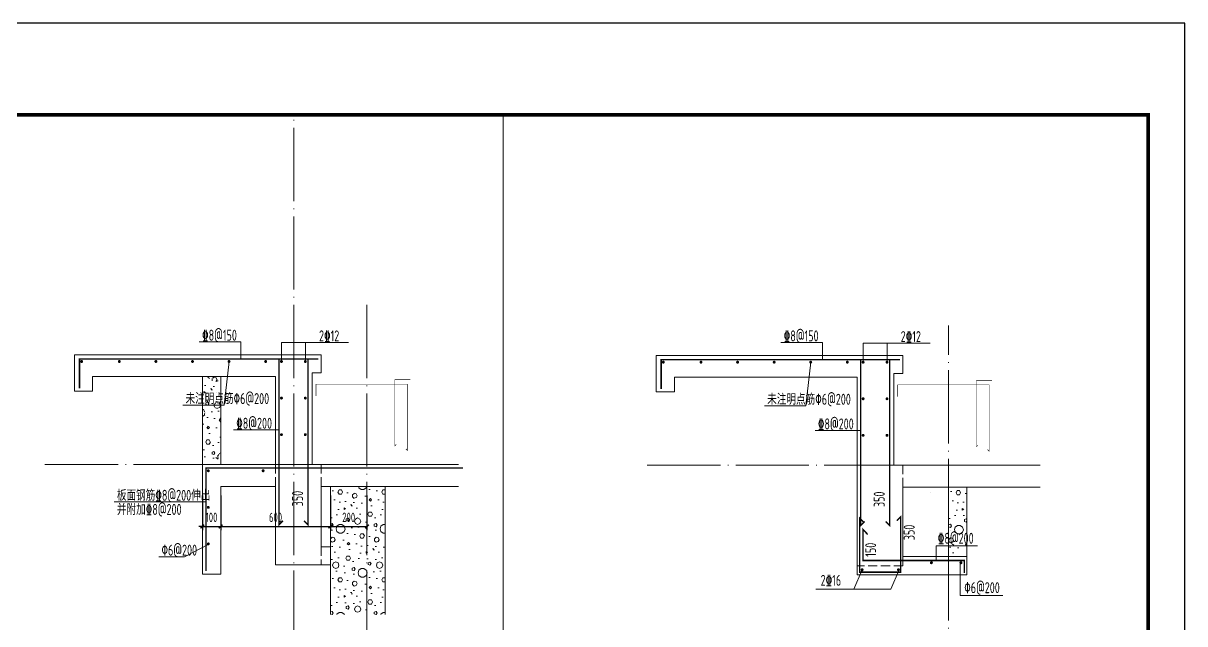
# Model space of a CAD drawing. Extents: x 5874492 to 7194610, y -939842 to -279257.
# Drawn here: x 6060890 to 6067241, y -703386 to -700102 of the extents above; entities that cross this region are included whole.
import ezdxf
from ezdxf.enums import TextEntityAlignment as Align

# ---------------------------------------------------------------- set-up
doc = ezdxf.new("R2010")
doc.units = 0
doc.header["$LTSCALE"] = 1000
doc.linetypes.add('DASH', pattern=[0.35, 0.25, -0.1])
doc.linetypes.add('DOTE', pattern=[2.42, 2, -0.2, 0.02, -0.2])
for name, color, linetype, lineweight in [('A-标注-尺寸标注', 105, 'Continuous', 15), ('A-轴线-塔楼', 1, 'DOTE', 9), ('S-墙柱-REIN', 1, 'Continuous', 20), ('S-大样-HATCH', 251, 'Continuous', 20), ('S-大样-实线', 2, 'Continuous', 20), ('S-大样-虚线', 4, 'DASH', 20), ('S-板-BEAM', 4, 'DASH', 20), ('S-轴网-轴线', 1, 'DOTE', 9), ('S-通用-TEXT', 7, 'Continuous', 20)]:
    doc.layers.add(name, color=color, linetype=linetype, lineweight=lineweight)
doc.layers.add('Y-云图图框', color=7, linetype='Continuous')
doc.styles.add('_TCH_DIM_T3', font='tssdeng.shx', dxfattribs={"width": 0.705882, "bigfont": 'hztxt.shx'})
doc.styles.add('_YT_Name', font='', dxfattribs={"width": 0.8})
doc.styles.add('_YT_Sign_Text', font='ros.shx', dxfattribs={"width": 0.8, "bigfont": 'hztxt.shx'})
doc.styles.get("Standard").update_dxf_attribs({"font": 'gbenor.shx', "bigfont": 'gbcbig.shx'})
doc.styles.add('TSSD_Rein', font='tssdeng.shx', dxfattribs={"width": 0.7, "bigfont": 'hztxt.shx'})
doc.styles.get('_YT_Name').set_extended_font_data('SimHei')
doc.dimstyles.new('_TCH_ARCH&&20', dxfattribs={"dimtxt": 51, "dimasz": 20, "dimexe": 20, "dimexo": 20, "dimgap": 24.5, "dimtad": 1, "dimdec": 0, "dimzin": 0, "dimdsep": 46, "dimtxsty": '_TCH_DIM_T3', "dimblk": 'ARCHTICK', "dimcen": 0.09, "dimclrt": 7, "dimazin": 2, "dimtfac": 1, "dimtdec": 0, "dimtix": 1, "dimtmove": 2, "dimatfit": 3, "dimfxl": 0, "dimtolj": 1, "dimtzin": 0, "dimarcsym": 0})

# ---------------------------------------------------------------- blocks, each defined once
blk = doc.blocks.new('20191016.16123052')
at = {"layer": 'S-墙柱-REIN', "const_width": 8}
blk.add_lwpolyline([(2.7, 400.9), (-18.5, 422.2), (-18.5, 127), (204.9, 127), (204.9, 429.6), (183.7, 408.4)], dxfattribs=at)
at = {"layer": 'S-墙柱-REIN', "const_width": 8, "elevation": 0}
blk.add_lwpolyline([(554.1, 122), (554.1, 190.6), (0, 190.6), (0, 360.2), (25.1, 333.1)], dxfattribs=at)
at = {"layer": 'S-墙柱-REIN', "const_width": 8}
for points in [[(-1.3, 140.1, 1), (-9.3, 140.1, 1)], [(197.3, 140.1, 1), (189.3, 140.1, 1)]]:
    blk.add_lwpolyline(points, format="xyb", close=True, dxfattribs=at)
at = {"layer": 'S-墙柱-REIN', "const_width": 8, "elevation": 0}
for points in [[(377.6, 178.4, 1), (369.6, 178.4, 1)], [(538.9, 178.2, 1), (530.9, 178.2, 1)]]:
    blk.add_lwpolyline(points, format="xyb", close=True, dxfattribs=at)
at = {"layer": 'S-板-BEAM', "ltscale": 0.2}
blk.add_lwpolyline([(217.8, 212.4), (217.8, 162.4), (-32.2, 162.4)], dxfattribs=at)
at = {"layer": 'S-通用-TEXT'}
for p, q in [((-50.2, 34.8), (-5.3, 140.1)), ((151.5, 34.8), (196.4, 140.1)), ((-259.3, 34.8), (151.5, 34.8))]:
    blk.add_line(p, q, dxfattribs=at)
at = {"layer": 'S-通用-TEXT', "elevation": 0}
for points in [[(625.9, 270.2), (398.8, 270.2), (398.8, 190.6)], [(763.7, 0), (530.9, 0), (530.9, 178.2)]]:
    blk.add_lwpolyline(points, dxfattribs=at)
at = {"layer": 'S-通用-TEXT', "style": 'TSSD_Rein', "width": 0.7}
for s, p in [('350', (282.3, 301.8)), ('150', (71.3, 211.1, 0))]:
    blk.add_text(s, height=60, rotation=90, dxfattribs=at).set_placement(p)
for s, p in [('\x848@200', (408.5, 282.2, 0)), ('2\x8416', (-232.3, 52.4)), ('\x826@200', (552.7, 12.1, 0))]:
    blk.add_text(s, height=60, dxfattribs=at).set_placement(p)
blk = doc.blocks.new('20191015.22305626')
at = {"layer": 'S-墙柱-REIN'}
for points, const_width in [([(-1221.7, 416.7), (-1221.7, 576.2), (27.3, 576.2), (27.3, -330.3), (5.8, -309.1)], 8), ([(83.3, 576.2), (-130.7, 576.2), (-130.7, -329.3), (-109.5, -308.1)], 8), ([(587.9, 463.2), (502.3, 463.2), (502.3, 101), (510.7, 109.5)], 3.2), ([(71.8, 374.9), (71.8, 438.7), (571.4, 438.7), (571.4, 76.1), (562.8, 84.6)], 3.2)]:
    blk.add_lwpolyline(points, dxfattribs=dict(at, const_width=const_width))
at = {"layer": 'S-墙柱-REIN', "ltscale": 0.2, "const_width": 8}
for points in [[(-1206.2, 562.7, 1), (-1214.2, 562.7, 1)], [(-1000.2, 562.7, 1), (-1008.2, 562.7, 1)], [(-800.2, 562.7, 1), (-808.2, 562.7, 1)], [(-600.2, 562.7, 1), (-608.2, 562.7, 1)], [(-400.2, 562.7, 1), (-408.2, 562.7, 1)], [(-200.2, 562.7, 1), (-208.2, 562.7, 1)], [(-113.7, 562.7, 1), (-121.7, 562.7, 1)], [(16.8, 562.7, 1), (8.8, 562.7, 1)], [(-113.7, 362.7, 1), (-121.7, 362.7, 1)], [(16.8, 362.7, 1), (8.8, 362.7, 1)], [(-113.7, 162.7, 1), (-121.7, 162.7, 1)], [(16.8, 162.7, 1), (8.8, 162.7, 1)]]:
    blk.add_lwpolyline(points, format="xyb", close=True, dxfattribs=at)
at = {"layer": 'S-大样-实线', "ltscale": 0.5}
for p, q in [((-1250, 480), (-1250, 600)), ((-1150, 480), (-150, 480)), ((100, 500), (50, 500))]:
    blk.add_line(p, q, dxfattribs=at)
for points in [[(100, 600), (-1250, 600), (-1250, 400), (-1150, 400), (-1150, 480)], [(50, 500), (50, 0)]]:
    blk.add_lwpolyline(points, dxfattribs=at)
at = {"layer": 'S-通用-TEXT'}
for p, q in [((-566.8, 670.7), (-339.8, 670.7)), ((-117.2, 666.8), (249.8, 666.8)), ((-657.2, 324.2), (-430.2, 324.2)), ((-130.7, 189.2), (-380.2, 189.2))]:
    blk.add_line(p, q, dxfattribs=at)
for points in [[(-339.8, 670.7), (-339.8, 576.2)], [(-430.2, 324.2), (-404.2, 562.7)]]:
    blk.add_lwpolyline(points, dxfattribs=at)
at = {"layer": 'S-通用-TEXT', "ltscale": 0.2}
for points in [[(-117.2, 666.8), (-117.7, 562.7)], [(13.3, 666.8), (13.3, 562.7)]]:
    blk.add_lwpolyline(points, dxfattribs=at)
at = {"layer": 'S-通用-TEXT', "style": 'TSSD_Rein', "width": 0.7}
for s, p in [('\x848@150', (-551.8, 676.5, 0)), ('2\x8412', (87.8, 672.7, 0)), ('未注明点筋\x826@200', (-642.2, 330, 0)), ('\x848@200', (-365.2, 195.1, 0))]:
    blk.add_text(s, height=60, dxfattribs=at).set_placement(p)
blk.add_text('350', height=60, rotation=90, dxfattribs=at).set_placement((0.3, -229.3))
blk = doc.blocks.new('ECMCTK_A1_竖_单行图名--0')
at = {"color": 4}
blk.add_lwpolyline([(0, 0), (594, 0), (594, 841), (0, 841)], close=True, dxfattribs=at)
at = {"const_width": 1}
blk.add_lwpolyline([(10, 10), (584, 10), (584, 816), (10, 816)], close=True, dxfattribs=at)
at = {"color": 80, "flags": 3}
for tag, height, p in [('YTHQINS', 3, (593.31, 817.5)), ('ECMCKEY', 3, (440.09, 590.57)), ('YTTQINS', 3.75, (595.35, 11.88)), ('YTFRAME', 3, (375.97, 4.92)), ('YTBARCODE_T1', 3, (493.74, 4.57))]:
    blk.add_attdef(tag, text='', height=height, dxfattribs=at).set_placement(p, align=Align.MIDDLE_CENTER)
for tag, height, style, width, p in [('证书编号', 4, '_YT_Sign_Text', 0.8, (461.87, 43.81)), ('审查批准号', 4, '_YT_Sign_Text', 0.8, (514.06, 43.81)), ('工程号', 4, '_YT_Sign_Text', 0.5, (557.08, 44.12)), ('设计单位', 6, '_YT_Name', 0.8, (376.75, 38.6)), ('建设单位', 4, '_YT_Sign_Text', 0.8, (487.96, 36.11)), ('阶段', 4, '_YT_Sign_Text', 0.8, (557.08, 35.81)), ('项目号', 4, '_YT_Sign_Text', 0.5, (575.08, 33.72)), ('项目名称', 4, '_YT_Sign_Text', 0.8, (487.96, 28.11)), ('专业', 4, '_YT_Sign_Text', 0.8, (557.08, 27.31)), ('图纸编号', 4, '_YT_Sign_Text', 0.5, (556.93, 19.36)), ('图纸名称', 4.5, '_YT_Name', 0.8, (488.39, 15.06)), ('出图比例', 4.2, '_YT_Sign_Text', 0.8, (434.82, 11.78)), ('日期', 4, '_YT_Sign_Text', 0.5, (556.88, 12.13)), ('版本号', 4, '_YT_Sign_Text', 0.8, (575.08, 13))]:
    blk.add_attdef(tag, text='', height=height, dxfattribs=dict(style=style, width=width)).set_placement(p, align=Align.CENTER)
at = {"style": '_YT_Sign_Text', "width": 0.8, "flags": 3}
for tag, p, height in [('[审定人]', (343.95, 27.81), 4.1), ('{审定人}', (358.87, 26.45), 6.24), ('[校对人]', (395.23, 27.82), 4.1), ('{校对人}', (411.35, 26.53), 6.24), ('[审核人]', (344.01, 19.76), 4.1), ('{审核人}', (359.98, 18.44), 6.24), ('[设计人]', (395.47, 20.21), 4.1), ('{设计人}', (411.48, 18.54), 6.24), ('[项目负责人]', (343.78, 12.01), 4.1), ('{项目负责人}', (361.28, 10.72), 6.24), ('[专业负责人]', (395.74, 11.77), 4.1), ('{专业负责人}', (411.58, 10.36), 6.24)]:
    blk.add_attdef(tag, p, '', height=height, dxfattribs=at)
at = {"color": 80, "flags": 3}
for tag, p in [('YTBZSIT', (10, 10)), ('EXT_TK_LEFT', (10, 10)), ('YTQRCODE', (304.56, 12.07))]:
    blk.add_attdef(tag, p, '', height=3, dxfattribs=at)
blk = doc.blocks.new('_ArchTick')
at = {"color": 0, "linetype": 'ByBlock', "const_width": 0.4}
blk.add_lwpolyline([(-0.5, -0.5), (0.5, 0.5)], dxfattribs=at)
blk = doc.blocks.new('*D1817')
at = {"layer": 'A-标注-尺寸标注', "color": 0, "lineweight": -2, "transparency": 16777216}
for p, q in [((6062569.3, -702684.7), (6062569.3, -702874.2)), ((6062769.3, -702684.7), (6062769.3, -702874.2)), ((6062569.3, -702854.2), (6062769.3, -702854.2))]:
    blk.add_line(p, q, dxfattribs=at)
at = {"layer": 'Defpoints', "color": 0, "transparency": 16777216}
for p in [(6062569.3, -702664.7), (6062769.3, -702664.7), (6062769.3, -702854.2)]:
    blk.add_point(p, dxfattribs=at)
at = {"layer": 'A-标注-尺寸标注', "color": 0, "lineweight": -2, "transparency": 16777216, "xscale": 20, "yscale": 20, "zscale": 20, "rotation": 180}
blk.add_blockref('_ArchTick', (6062569.3, -702854.2), dxfattribs=at)
at = {"layer": 'A-标注-尺寸标注', "color": 0, "lineweight": -2, "transparency": 16777216, "xscale": 20, "yscale": 20, "zscale": 20}
blk.add_blockref('_ArchTick', (6062769.3, -702854.2), dxfattribs=at)
at = {"layer": 'A-标注-尺寸标注', "color": 7, "transparency": 16777216, "insert": (6062669.3, -702804.2), "char_height": 51, "attachment_point": 5, "style": '_TCH_DIM_T3'}
blk.add_mtext('\\A1;200', dxfattribs=at)
blk = doc.blocks.new('*D1818')
at = {"layer": 'A-标注-尺寸标注', "color": 0, "lineweight": -2, "transparency": 16777216}
for p, q in [((6061969.3, -702684.7), (6061969.3, -702874.2)), ((6062569.3, -702684.7), (6062569.3, -702874.2)), ((6061969.3, -702854.2), (6062569.3, -702854.2))]:
    blk.add_line(p, q, dxfattribs=at)
at = {"layer": 'Defpoints', "color": 0, "transparency": 16777216}
for p in [(6061969.3, -702664.7), (6062569.3, -702664.7), (6062569.3, -702854.2)]:
    blk.add_point(p, dxfattribs=at)
at = {"layer": 'A-标注-尺寸标注', "color": 0, "lineweight": -2, "transparency": 16777216, "xscale": 20, "yscale": 20, "zscale": 20, "rotation": 180}
blk.add_blockref('_ArchTick', (6061969.3, -702854.2), dxfattribs=at)
at = {"layer": 'A-标注-尺寸标注', "color": 0, "lineweight": -2, "transparency": 16777216, "xscale": 20, "yscale": 20, "zscale": 20}
blk.add_blockref('_ArchTick', (6062569.3, -702854.2), dxfattribs=at)
at = {"layer": 'A-标注-尺寸标注', "color": 7, "transparency": 16777216, "insert": (6062269.3, -702804.2), "char_height": 51, "attachment_point": 5, "style": '_TCH_DIM_T3'}
blk.add_mtext('\\A1;600', dxfattribs=at)
blk = doc.blocks.new('*D1819')
at = {"layer": 'A-标注-尺寸标注', "color": 0, "lineweight": -2, "transparency": 16777216}
for p, q in [((6061869.3, -702684.7), (6061869.3, -702874.2)), ((6061969.3, -702684.7), (6061969.3, -702874.2)), ((6061869.3, -702854.2), (6061849.3, -702854.2)), ((6061869.3, -702854.2), (6061969.3, -702854.2)), ((6061969.3, -702854.2), (6061989.3, -702854.2))]:
    blk.add_line(p, q, dxfattribs=at)
at = {"layer": 'Defpoints', "color": 0, "transparency": 16777216}
for p in [(6061869.3, -702664.7), (6061969.3, -702664.7), (6061969.3, -702854.2)]:
    blk.add_point(p, dxfattribs=at)
at = {"layer": 'A-标注-尺寸标注', "color": 0, "lineweight": -2, "transparency": 16777216, "xscale": 20, "yscale": 20, "zscale": 20}
blk.add_blockref('_ArchTick', (6061869.3, -702854.2), dxfattribs=at)
at = {"layer": 'A-标注-尺寸标注', "color": 0, "lineweight": -2, "transparency": 16777216, "xscale": 20, "yscale": 20, "zscale": 20, "rotation": 180}
blk.add_blockref('_ArchTick', (6061969.3, -702854.2), dxfattribs=at)
at = {"layer": 'A-标注-尺寸标注', "color": 7, "transparency": 16777216, "insert": (6061919.3, -702804.2), "char_height": 51, "attachment_point": 5, "style": '_TCH_DIM_T3'}
blk.add_mtext('\\A1;100', dxfattribs=at)

msp = doc.modelspace()

# ---------------------------------------------------------------- hatches: boundary and pattern name
at = {"layer": 'S-大样-HATCH', "ltscale": 0.5}
h = msp.add_hatch(dxfattribs=at)
h.set_pattern_fill('加气混凝土', color=256, scale=20)
h.set_pattern_definition([(0, (5327113.45, -1540614.38), (120, 240), [0, -240]), (0, (5326973.05, -1540646.78), (120, 240), [0, -240]), (0, (5327051.05, -1540649.18), (120, 240), [0, -240]), (0, (5327136.25, -1540578.38), (120, 240), [0, -240]), (0, (5327036.65, -1540661.18), (120, 240), [0, -240]), (0, (5327160.25, -1540427.18), (120, 240), [0, -240]), (0, (5327087.05, -1540446.38), (120, 240), [0, -240]), (0, (5327125.45, -1540476.38), (120, 240), [0, -240]), (0, (5326929.85, -1540481.18), (120, 240), [0, -240]), (0, (5327047.45, -1540491.98), (120, 240), [0, -240]), (0, (5327001.85, -1540553.18), (120, 240), [0, -240]), (0, (5327004.25, -1540643.18), (120, 240), [0, -240]), (0, (5327094.25, -1540652.78), (120, 240), [0, -240]), (0, (5327160.25, -1540547.18), (120, 240), [0, -240]), (0, (5326935.85, -1540584.38), (120, 240), [0, -240]), (0, (5326956.25, -1540543.58), (120, 240), [0, -240]), (0, (5327049.85, -1540560.38), (120, 240), [0, -240]), (0, (5327016.25, -1540595.18), (120, 240), [0, -240]), (0, (5326997.05, -1540515.98), (120, 240), [0, -240]), (0, (5327027.05, -1540425.98), (120, 240), [0, -240]), (0, (5326945.45, -1540634.78), (120, 240), [0, -240]), (0, (5327077.45, -1540475.18), (120, 240), [0, -240]), (0, (5326965.85, -1540471.58), (120, 240), [0, -240]), (0, (5326946.65, -1540440.38), (120, 240), [0, -240]), (130.601294, (5327145.506, -1540502.319), (-599.99999337, 720.00000315), [10.53662, -4414.8444]), (18.4349488, (5327128.364, -1540497.747), (599.9999978, 239.9999982), [10.842096, -1507.05116]), (90, (5327128.36, -1540508.03), (120, 240), [10.285714, -469.71426]), (161.565051, (5327138.65, -1540511.46), (-600.000003, 239.9999821), [10.842096, -1507.05116]), (53.1301023, (5327138.65, -1540511.46), (120.0000002, 239.9999999), [11.42857, -1188.5714]), (135, (5327147.79, -1540633.75), (-120.0000145, 239.999984), [9.697464, -669.12504]), (45, (5327134.08, -1540633.75), (119.999999, 239.999999), [9.697464, -669.12504]), (135, (5327140.935, -1540640.604), (-120.0000145, 239.999984), [9.697464, -669.12504]), (45, (5327140.935, -1540640.604), (119.999999, 239.999999), [9.697464, -669.12504]), (116.56505, (5327032.36, -1540472.6), (-2e-05, 479.999987), [12.77753, -255.5506]), (180, (5327026.65, -1540461.18), (-120, 240), [13.714286, -226.2857]), (63.434949, (5327007.22, -1540472.6), (1e-06, 479.999998), [12.77753, -255.5506]), (116.56505, (5327012.93, -1540484.03), (-2e-05, 479.999987), [12.77753, -255.5506]), (0, (5327012.93, -1540484.03), (120, 240), [13.714286, -226.2857]), (63.434949, (5327026.65, -1540484.03), (1e-06, 479.999998), [12.77753, -255.5506]), (107.102728, (5327122.649, -1540553.747), (-359.99998624, 1200.000001936), [15.54454, -6513.161]), (143.972626, (5327118.078, -1540538.89), (-2279.9999711, 1679.9999981), [15.54454, -3248.808]), (180, (5327105.5, -1540529.75), (-120, 240), [14.85714, -225.14284]), (36.0273733, (5327078.078, -1540538.89), (2279.99998315, 1679.9999819), [15.54454, -3248.808]), (71.565051, (5327073.506, -1540552.604), (360.0000018, 1199.9999979), [14.456126, -1503.43712]), (107.102728, (5327078.078, -1540567.461), (-359.99998624, 1200.000001936), [15.54454, -6513.161]), (143.972626, (5327090.65, -1540576.604), (-2279.9999711, 1679.9999981), [15.54454, -3248.808]), (0, (5327090.65, -1540576.6), (120, 240), [14.85714, -225.14284]), (36.0273733, (5327105.506, -1540576.604), (2279.99998315, 1679.9999819), [15.54454, -3248.808]), (71.565051, (5327118.078, -1540567.46), (360.0000018, 1199.9999979), [14.456126, -1503.43712]), (150.255118, (5327124.935, -1540441.747), (-360.00000085, 239.999997), [9.21401, -1925.72784]), (90, (5327116.93, -1540446.32), (120, 240), [9.14286, -470.8571]), (29.7448813, (5327116.935, -1540446.32), (360.0000002, 239.9999989), [9.21401, -1925.72784]), (116.56505, (5327068.93, -1540612.03), (-2e-05, 479.999987), [12.77753, -255.5506]), (168.690067, (5327063.22, -1540600.604), (-1080.0000008, 239.999994), [11.6549, -2435.8742]), (41.1859251, (5327042.649, -1540606.319), (2999.99998182, 2639.99997692), [12.14874, -5090.3208]), (90, (5327042.65, -1540617.75), (120, 240), [11.42857, -468.5714]), (138.814074, (5327051.792, -1540625.747), (-2999.99994668, 2640.00001681), [12.14874, -5090.3208]), (16.6992442, (5327051.792, -1540625.747), (3959.99997021, 1199.99998743), [11.93178, -4999.415]), (60.9453959, (5327063.221, -1540622.319), (119.99999968, 239.99999788), [11.766434, -4930.1358]), (109.983106, (5326968.364, -1540511.461), (-600.00000226, 1679.99999555), [13.3768, -5604.879]), (155.556045, (5326963.792, -1540498.89), (-1560.00000595, 719.99998504), [13.809194, -5786.0526]), (24.4439547, (5326938.649, -1540498.89), (1560.00000078, 719.99999654), [13.809194, -5786.0526]), (70.0168934, (5326934.078, -1540511.461), (600.00000181, 1679.99999583), [13.3768, -5604.879]), (109.983106, (5326938.649, -1540524.033), (-600.00000226, 1679.99999555), [13.3768, -5604.879]), (160.016893, (5326951.22, -1540528.604), (-600.00000035, 239.99998907), [13.3768, -2795.751]), (19.9831065, (5326951.22, -1540528.604), (599.9999967, 239.99999962), [13.3768, -2795.751]), (70.0168934, (5326963.792, -1540524.033), (600.00000181, 1679.99999583), [13.3768, -5604.879]), (122.005383, (5327057.506, -1540533.176), (-120.0000161, 239.99998775), [10.781693, -2253.3736]), (18.4349488, (5327041.506, -1540527.46), (599.9999978, 239.9999982), [10.842096, -1507.05116]), (90, (5327041.51, -1540537.75), (120, 240), [10.285714, -469.71426]), (161.565051, (5327051.792, -1540541.176), (-600.000003, 239.9999821), [10.842096, -1507.05116]), (54.4623222, (5327051.792, -1540541.176), (839.99999878, 1199.9999982), [9.83123, -4119.2846]), (116.56505, (5326987.8, -1540591.46), (-2e-05, 479.999987), [12.77753, -255.5506]), (180, (5326982.08, -1540580.03), (-120, 240), [12.57143, -227.42856]), (59.0362434, (5326962.65, -1540591.461), (120.0000004, 239.99999884), [13.32789, -2785.5288]), (120.963756, (5326969.506, -1540602.89), (-120.0000164, 239.99998898), [13.32789, -2785.5288]), (0, (5326969.5, -1540602.9), (120, 240), [12.57143, -227.42856]), (63.434949, (5326982.08, -1540602.9), (1e-06, 479.999998), [12.77753, -255.5506])])
h.paths.add_polyline_path([(6061969.3, -702034.7), (6061869.3, -702034.7), (6061869.3, -702514.7), (6061969.3, -702514.7)])
at = {"layer": 'S-大样-HATCH', "ltscale": 0.2}
h = msp.add_hatch(dxfattribs=at)
h.set_pattern_fill('加气混凝土', color=256, scale=20)
h.set_pattern_definition([(0, (6062640.07, -703409.32), (120, 240), [0, -240]), (0, (6062499.67, -703441.72), (120, 240), [0, -240]), (0, (6062577.67, -703444.12), (120, 240), [0, -240]), (0, (6062662.87, -703373.32), (120, 240), [0, -240]), (0, (6062563.27, -703456.12), (120, 240), [0, -240]), (0, (6062686.87, -703222.12), (120, 240), [0, -240]), (0, (6062613.67, -703241.32), (120, 240), [0, -240]), (0, (6062652.07, -703271.32), (120, 240), [0, -240]), (0, (6062456.47, -703276.12), (120, 240), [0, -240]), (0, (6062574.07, -703286.92), (120, 240), [0, -240]), (0, (6062528.47, -703348.12), (120, 240), [0, -240]), (0, (6062530.87, -703438.12), (120, 240), [0, -240]), (0, (6062620.87, -703447.72), (120, 240), [0, -240]), (0, (6062686.87, -703342.12), (120, 240), [0, -240]), (0, (6062462.47, -703379.32), (120, 240), [0, -240]), (0, (6062482.87, -703338.52), (120, 240), [0, -240]), (0, (6062576.47, -703355.32), (120, 240), [0, -240]), (0, (6062542.87, -703390.12), (120, 240), [0, -240]), (0, (6062523.67, -703310.92), (120, 240), [0, -240]), (0, (6062553.67, -703220.92), (120, 240), [0, -240]), (0, (6062472.07, -703429.72), (120, 240), [0, -240]), (0, (6062604.07, -703270.12), (120, 240), [0, -240]), (0, (6062492.47, -703266.52), (120, 240), [0, -240]), (0, (6062473.27, -703235.32), (120, 240), [0, -240]), (130.6013, (6062672.13, -703297.267), (-600, 720), [10.537, -4414.844]), (18.435, (6062654.988, -703292.695), (600, 240), [10.842, -1507.05]), (90, (6062654.99, -703302.98), (120, 240), [10.286, -469.714]), (161.565, (6062665.273, -703306.41), (-600, 240), [10.842, -1507.05]), (53.13, (6062665.273, -703306.41), (120, 240), [11.43, -1188.57]), (135, (6062674.42, -703428.695), (-120, 240), [9.697, -669.125]), (45, (6062660.7, -703428.695), (120, 240), [9.697, -669.125]), (135, (6062667.56, -703435.55), (-120, 240), [9.697, -669.125]), (45, (6062667.56, -703435.55), (120, 240), [9.697, -669.125]), (116.565, (6062558.99, -703267.55), (-2e-05, 480), [12.78, -255.55]), (180, (6062553.27, -703256.12), (-120, 240), [13.714, -226.286]), (63.435, (6062533.84, -703267.55), (1e-06, 480), [12.78, -255.55]), (116.565, (6062539.56, -703278.98), (-2e-05, 480), [12.78, -255.55]), (0, (6062539.56, -703278.98), (120, 240), [13.714, -226.286]), (63.435, (6062553.27, -703278.98), (1e-06, 480), [12.78, -255.55]), (107.1027, (6062649.2735, -703348.695), (-359.99999, 1200), [15.5445, -6513.161]), (143.9726, (6062644.702, -703333.838), (-2279.99997, 1680), [15.545, -3248.808]), (180, (6062632.13, -703324.7), (-120, 240), [14.86, -225.14]), (36.0274, (6062604.702, -703333.838), (2280, 1680), [15.545, -3248.808]), (71.565, (6062600.13, -703347.552), (360, 1200), [14.456, -1503.437]), (107.1027, (6062604.702, -703362.41), (-359.99999, 1200), [15.5445, -6513.161]), (143.9726, (6062617.273, -703371.552), (-2279.99997, 1680), [15.545, -3248.808]), (0, (6062617.27, -703371.55), (120, 240), [14.857, -225.143]), (36.0274, (6062632.13, -703371.552), (2280, 1680), [15.545, -3248.808]), (71.565, (6062644.702, -703362.41), (360, 1200), [14.456, -1503.437]), (150.255, (6062651.56, -703236.695), (-360, 240), [9.214, -1925.728]), (90, (6062643.56, -703241.27), (120, 240), [9.143, -470.857]), (29.745, (6062643.56, -703241.267), (360, 240), [9.214, -1925.728]), (116.565, (6062595.56, -703406.98), (-2e-05, 480), [12.78, -255.55]), (168.69, (6062589.845, -703395.552), (-1080, 240), [11.655, -2435.874]), (41.186, (6062569.273, -703401.267), (2999.99998, 2639.99998), [12.149, -5090.321]), (90, (6062569.27, -703412.7), (120, 240), [11.43, -468.57]), (138.814, (6062578.416, -703420.695), (-2999.99995, 2640.00002), [12.149, -5090.321]), (16.6992, (6062578.416, -703420.695), (3959.99997, 1199.99999), [11.932, -4999.415]), (60.9454, (6062589.845, -703417.267), (120, 240), [11.766, -4930.136]), (109.9831, (6062494.988, -703306.41), (-600, 1680), [13.377, -5604.879]), (155.556, (6062490.416, -703293.838), (-1560, 719.99999), [13.809, -5786.053]), (24.444, (6062465.273, -703293.838), (1560, 720), [13.809, -5786.053]), (70.0169, (6062460.702, -703306.41), (600, 1680), [13.377, -5604.879]), (109.9831, (6062465.273, -703318.981), (-600, 1680), [13.377, -5604.879]), (160.017, (6062477.845, -703323.552), (-600, 240), [13.377, -2795.751]), (19.983, (6062477.845, -703323.552), (600, 240), [13.377, -2795.751]), (70.0169, (6062490.416, -703318.981), (600, 1680), [13.377, -5604.879]), (122.0054, (6062584.13, -703328.124), (-120, 240), [10.782, -2253.374]), (18.435, (6062568.13, -703322.41), (600, 240), [10.842, -1507.05]), (90, (6062568.13, -703332.7), (120, 240), [10.286, -469.714]), (161.565, (6062578.416, -703336.124), (-600, 240), [10.842, -1507.05]), (54.4623, (6062578.416, -703336.124), (840, 1200), [9.831, -4119.285]), (116.565, (6062514.42, -703386.4), (-2e-05, 480), [12.78, -255.55]), (180, (6062508.7, -703374.98), (-120, 240), [12.57, -227.43]), (59.0362, (6062489.273, -703386.41), (120, 240), [13.328, -2785.529]), (120.9638, (6062496.13, -703397.838), (-120, 240), [13.328, -2785.529]), (0, (6062496.13, -703397.84), (120, 240), [12.57, -227.43]), (63.435, (6062508.7, -703397.84), (1e-06, 480), [12.78, -255.55])])
h.paths.add_polyline_path([(6062869.3, -702634.7), (6062569.3, -702634.7), (6062569.3, -703336.1), (6062869.3, -703336.1)])
h = msp.add_hatch(dxfattribs=at)
h.set_pattern_fill('加气混凝土', color=256, scale=20)
h.set_pattern_definition([(0, (6066020.87, -702933.17), (120, 240), [0, -240]), (0, (6065880.47, -702965.57), (120, 240), [0, -240]), (0, (6065958.47, -702967.97), (120, 240), [0, -240]), (0, (6066043.67, -702897.17), (120, 240), [0, -240]), (0, (6065944.07, -702979.97), (120, 240), [0, -240]), (0, (6066067.67, -702745.97), (120, 240), [0, -240]), (0, (6065994.47, -702765.17), (120, 240), [0, -240]), (0, (6066032.87, -702795.17), (120, 240), [0, -240]), (0, (6065837.27, -702799.97), (120, 240), [0, -240]), (0, (6065954.87, -702810.77), (120, 240), [0, -240]), (0, (6065909.27, -702871.97), (120, 240), [0, -240]), (0, (6065911.67, -702961.97), (120, 240), [0, -240]), (0, (6066001.67, -702971.57), (120, 240), [0, -240]), (0, (6066067.67, -702865.97), (120, 240), [0, -240]), (0, (6065843.27, -702903.17), (120, 240), [0, -240]), (0, (6065863.67, -702862.37), (120, 240), [0, -240]), (0, (6065957.27, -702879.17), (120, 240), [0, -240]), (0, (6065923.67, -702913.97), (120, 240), [0, -240]), (0, (6065904.47, -702834.77), (120, 240), [0, -240]), (0, (6065934.47, -702744.77), (120, 240), [0, -240]), (0, (6065852.87, -702953.57), (120, 240), [0, -240]), (0, (6065984.87, -702793.97), (120, 240), [0, -240]), (0, (6065873.27, -702790.37), (120, 240), [0, -240]), (0, (6065854.07, -702759.17), (120, 240), [0, -240]), (130.601, (6066052.927, -702821.111), (-600, 720), [10.537, -4414.844]), (18.435, (6066035.785, -702816.54), (600, 240), [10.842, -1507.05]), (90, (6066035.78, -702826.83), (120, 240), [10.286, -469.714]), (161.565, (6066046.07, -702830.254), (-600, 240), [10.842, -1507.05]), (53.13, (6066046.07, -702830.254), (120, 240), [11.43, -1188.57]), (135, (6066055.21, -702952.54), (-120, 240), [9.7, -669.125]), (45, (6066041.5, -702952.54), (120, 240), [9.7, -669.125]), (135, (6066048.36, -702959.4), (-120, 240), [9.7, -669.125]), (45, (6066048.36, -702959.4), (120, 240), [9.7, -669.125]), (116.565, (6065939.78, -702791.4), (-2e-05, 480), [12.78, -255.55]), (180, (6065934.07, -702779.97), (-120, 240), [13.71, -226.29]), (63.435, (6065914.64, -702791.4), (1e-06, 480), [12.78, -255.55]), (116.565, (6065920.36, -702802.83), (-2e-05, 480), [12.78, -255.55]), (0, (6065920.36, -702802.83), (120, 240), [13.71, -226.29]), (63.43, (6065934.07, -702802.83), (1e-06, 480), [12.78, -255.55]), (107.1027, (6066030.07, -702872.539), (-360, 1200), [15.5445, -6513.161]), (143.973, (6066025.499, -702857.682), (-2280, 1680), [15.545, -3248.808]), (180, (6066012.93, -702848.54), (-120, 240), [14.86, -225.14]), (36.027, (6065985.499, -702857.682), (2280, 1680), [15.545, -3248.808]), (71.565, (6065980.927, -702871.396), (360, 1200), [14.456, -1503.437]), (107.1027, (6065985.499, -702886.254), (-360, 1200), [15.5445, -6513.161]), (143.973, (6065998.07, -702895.396), (-2280, 1680), [15.545, -3248.808]), (0, (6065998.07, -702895.4), (120, 240), [14.86, -225.14]), (36.027, (6066012.927, -702895.396), (2280, 1680), [15.545, -3248.808]), (71.565, (6066025.5, -702886.254), (360, 1200), [14.456, -1503.437]), (150.255, (6066032.356, -702760.54), (-360, 240), [9.214, -1925.728]), (90, (6066024.36, -702765.11), (120, 240), [9.14, -470.86]), (29.745, (6066024.356, -702765.11), (360, 240), [9.214, -1925.728]), (116.565, (6065976.36, -702930.83), (-2e-05, 480), [12.78, -255.55]), (168.69, (6065970.642, -702919.396), (-1080, 240), [11.655, -2435.874]), (41.186, (6065950.07, -702925.111), (3000, 2639.99998), [12.149, -5090.321]), (90, (6065950.07, -702936.54), (120, 240), [11.43, -468.57]), (138.814, (6065959.213, -702944.539), (-2999.99995, 2640), [12.149, -5090.321]), (16.6992, (6065959.213, -702944.539), (3959.99997, 1200), [11.932, -4999.415]), (60.9454, (6065970.642, -702941.111), (120, 240), [11.766, -4930.136]), (109.983, (6065875.785, -702830.254), (-600, 1680), [13.377, -5604.879]), (155.556, (6065871.213, -702817.682), (-1560, 720), [13.809, -5786.053]), (24.444, (6065846.07, -702817.682), (1560, 720), [13.809, -5786.053]), (70.017, (6065841.499, -702830.254), (600, 1680), [13.377, -5604.879]), (109.983, (6065846.07, -702842.825), (-600, 1680), [13.377, -5604.879]), (160.017, (6065858.642, -702847.396), (-600, 240), [13.377, -2795.751]), (19.983, (6065858.642, -702847.396), (600, 240), [13.377, -2795.751]), (70.017, (6065871.213, -702842.825), (600, 1680), [13.377, -5604.879]), (122.005, (6065964.927, -702851.968), (-120, 240), [10.782, -2253.374]), (18.435, (6065948.927, -702846.254), (600, 240), [10.842, -1507.05]), (90, (6065948.93, -702856.54), (120, 240), [10.286, -469.714]), (161.565, (6065959.213, -702859.968), (-600, 240), [10.842, -1507.05]), (54.462, (6065959.213, -702859.968), (840, 1200), [9.831, -4119.285]), (116.565, (6065895.21, -702910.25), (-2e-05, 480), [12.78, -255.55]), (180, (6065889.5, -702898.83), (-120, 240), [12.57, -227.43]), (59.036, (6065870.07, -702910.254), (120, 240), [13.328, -2785.529]), (120.964, (6065876.927, -702921.682), (-120, 240), [13.328, -2785.529]), (0, (6065876.93, -702921.68), (120, 240), [12.57, -227.43]), (63.435, (6065889.5, -702921.68), (1e-06, 480), [12.78, -255.55])])
h.paths.add_polyline_path([(6066050.1, -702638.5), (6065950.1, -702638.5), (6065950.1, -703018.5), (6066050.1, -703018.5)])

# ---------------------------------------------------------------- linework, layer by layer
at = {"layer": 'A-轴线-塔楼', "ltscale": 0.2}
msp.add_line((6062369.3, -714626.7), (6062369.3, -700623.6), dxfattribs=at)
at = {"layer": 'S-墙柱-REIN', "const_width": 8}
msp.add_lwpolyline([(6061888.8, -703097), (6061888.8, -702534.5), (6063294.9, -702534.5)], dxfattribs=at)
at = {"layer": 'S-墙柱-REIN', "ltscale": 0.2, "const_width": 8}
for points in [[(6061905.6, -702549.5, 1), (6061897.6, -702549.5, 1)], [(6062205.6, -702549.5, 1), (6062197.6, -702549.5, 1)], [(6061905.6, -702749.5, 1), (6061897.6, -702749.5, 1)], [(6061905.6, -702949.5, 1), (6061897.6, -702949.5, 1)]]:
    msp.add_lwpolyline(points, format="xyb", close=True, dxfattribs=at)
at = {"layer": 'S-大样-HATCH', "ltscale": 0.5}
msp.add_line((6063514.6, -700602), (6063514.6, -715921.9), dxfattribs=at)
at = {"layer": 'S-大样-实线', "ltscale": 0.5}
for p, q in [((6062519.3, -702014.7), (6062519.3, -701914.7)), ((6064350.1, -702038.5), (6064350.1, -701918.5)), ((6062269.3, -702514.7), (6062269.3, -702034.7)), ((6061869.3, -703114.7), (6061869.3, -702514.7)), ((6062669.3, -702514.7), (6061869.3, -702514.7)), ((6063269.3, -702514.7), (6062819.3, -702514.7)), ((6066450.1, -702518.5), (6065700.1, -702518.5)), ((6061969.3, -703114.7), (6061969.3, -702634.7)), ((6061969.3, -702634.7), (6062269.3, -702634.7)), ((6062519.3, -702634.7), (6062869.3, -702634.7)), ((6062569.3, -703336.1), (6062569.3, -702634.7)), ((6062869.3, -702634.7), (6063269.3, -702634.7)), ((6062869.3, -703336.1), (6062869.3, -702634.7)), ((6065700.1, -702638.5), (6066450.1, -702638.5)), ((6065850.1, -702668.5), (6065850.1, -702668.5)), ((6065950.1, -703018.5), (6065950.1, -702638.5)), ((6066050.1, -703118.5), (6066050.1, -702638.5)), ((6062519.3, -702964.7), (6062569.3, -702964.7)), ((6062519.3, -703064.7), (6062569.3, -703064.7)), ((6065450.1, -703118.5), (6065450.1, -703018.5)), ((6065450.1, -703018.5), (6065450.1, -703018.5)), ((6065700.1, -703018.5), (6066050.1, -703018.5)), ((6061969.3, -703114.7), (6061869.3, -703114.7)), ((6065450.1, -703118.5), (6066050.1, -703118.5))]:
    msp.add_line(p, q, dxfattribs=at)
at = {"layer": 'S-大样-实线'}
for p, q in [((6061869.3, -702514.7), (6061869.3, -702034.7)), ((6061969.3, -702514.7), (6061969.3, -702034.7))]:
    msp.add_line(p, q, dxfattribs=at)
at = {"layer": 'S-大样-实线', "ltscale": 0.5}
for points in [[(6065700.1, -702018.5), (6065700.1, -701918.5)], [(6065850.1, -702518.5), (6066000.1, -702518.5)], [(6062519.3, -703064.7), (6062269.3, -703064.7), (6062269.3, -702634.7)], [(6062519.3, -702634.7), (6062519.3, -702964.7)], [(6065700.1, -703018.5), (6065700.1, -702638.5)]]:
    msp.add_lwpolyline(points, dxfattribs=at)
at = {"layer": 'S-大样-实线', "ltscale": 0.2}
msp.add_lwpolyline([(6065450.1, -702038.5), (6065450.1, -703018.5)], dxfattribs=at)
at = {"layer": 'S-大样-虚线', "ltscale": 0.2}
msp.add_line((6062519.3, -702964.7), (6062519.3, -703064.7), dxfattribs=at)
for points in [[(6062269.3, -702634.7), (6062269.3, -702514.7)], [(6062519.3, -702634.7), (6062519.3, -702514.7)]]:
    msp.add_lwpolyline(points, dxfattribs=at)
at = {"layer": 'S-板-BEAM', "ltscale": 0.2}
msp.add_lwpolyline([(6065700.1, -702638.5), (6065700.1, -702518.5), (6065450.1, -702518.5)], dxfattribs=at)
at = {"layer": 'S-轴网-轴线', "ltscale": 0.2}
for p, q in [((6062769.3, -714626.7), (6062769.3, -701604.6)), ((6065950.1, -714015.8), (6065950.1, -701754.9)), ((6061008.4, -702514.7), (6063269.3, -702514.7)), ((6061008.4, -702514.7), (6063269.3, -702514.7)), ((6064302.2, -702518.5), (6066450.1, -702518.5))]:
    msp.add_line(p, q, dxfattribs=at)
at = {"layer": 'S-通用-TEXT'}
for p, q in [((6061386.9, -702719.5), (6061888.8, -702719.5)), ((6061630.5, -703019.5), (6061771.6, -703019.5))]:
    msp.add_line(p, q, dxfattribs=at)
msp.add_lwpolyline([(6061771.6, -703019.5), (6061901.6, -702953.5)], dxfattribs=at)

# ---------------------------------------------------------------- block references
at = {"layer": 'S-墙柱-REIN'}
for p in [(6062419.3, -702514.7), (6065600.1, -702518.5)]:
    msp.add_blockref('20191015.22305626', p, dxfattribs=at)
at = {"layer": 'S-大样-HATCH', "ltscale": 0.2}
msp.add_blockref('20191016.16123052', (6065482.3, -703230.9), dxfattribs=at)
at = {"layer": 'Y-云图图框', "xscale": 20, "yscale": 20, "zscale": 20}
msp.add_blockref('ECMCTK_A1_竖_单行图名--0', (6055361.3, -716922.4), dxfattribs=at)

# ---------------------------------------------------------------- texts
at = {"layer": 'S-通用-TEXT', "style": 'TSSD_Rein', "width": 0.7}
for s, p in [('板面钢筋\x848@200伸出', (6061401.9, -702713.6, 0)), ('并附加\x848@200', (6061401.9, -702791.1, 0)), ('\x826@200', (6061645.5, -703013.6, 0))]:
    msp.add_text(s, height=60, dxfattribs=at).set_placement(p)

# ---------------------------------------------------------------- dimensions: what is measured, and where the dimension line sits
at = {"layer": 'A-标注-尺寸标注'}
for p1, p2, picture, middle in [((6061869.3, -702664.7), (6061969.3, -702664.7), '*D1819', (6061919.3, -702804.2)), ((6061969.3, -702664.7), (6062569.3, -702664.7), '*D1818', (6062269.3, -702804.2)), ((6062569.3, -702664.7), (6062769.3, -702664.7), '*D1817', (6062669.3, -702804.2))]:
    dim = msp.add_aligned_dim(p1=p1, p2=p2, distance=-189.5, dimstyle='_TCH_ARCH&&20', dxfattribs=at)
    dim.commit()
    dim.dimension.update_dxf_attribs({"geometry": picture, "text_midpoint": middle})

doc.saveas('drawing.dxf')
